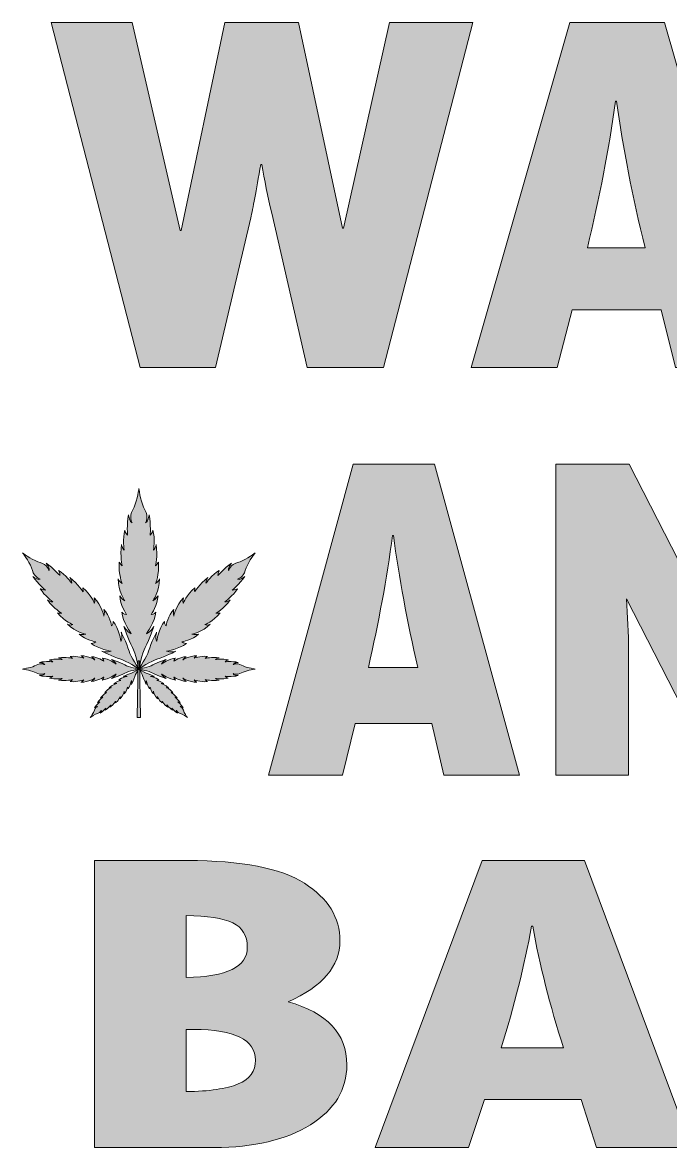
# Model space of a CAD drawing. Extents: x 563 to 1457, y -1293 to -516.
# Drawn here: x 563 to 1010, y -1293 to -516 of the extents above; entities that cross this region are included whole.
import ezdxf

# ---------------------------------------------------------------- set-up
doc = ezdxf.new("R2010")
doc.units = 0
doc.header["$MEASUREMENT"] = 0
doc.layers.add('katman 1', color=7, linetype='Continuous')

# ---------------------------------------------------------------- blocks, each defined once
blk = doc.blocks.new('block 2')
at = {"layer": 'katman 1', "true_color": 0xc4a985}
h = blk.add_hatch(color=43, dxfattribs=at)
h.dxf.hatch_style = 2
edge = h.paths.add_edge_path()
edge.add_spline(control_points=[(582.29, -516.48), (582.29, -516.48), (638.31, -516.48), (638.31, -516.48), (638.31, -516.48), (671.41, -660.16), (671.41, -660.16), (671.41, -660.16), (672.18, -660.16), (672.18, -660.16), (672.18, -660.16), (702.21, -516.48), (702.21, -516.48), (702.21, -516.48), (753.03, -516.48), (753.03, -516.48), (753.03, -516.48), (783.44, -658.56), (783.44, -658.56), (783.44, -658.56), (784.21, -658.56), (784.21, -658.56), (784.21, -658.56), (815.78, -516.48), (815.78, -516.48), (815.78, -516.48), (873.33, -516.48), (873.33, -516.48), (873.33, -516.48), (811.73, -754.77), (811.73, -754.77), (811.73, -754.77), (758.99, -754.77), (758.99, -754.77), (758.99, -754.77), (734.55, -648.21), (734.55, -648.21), (731.85, -636.55), (729.61, -625.3), (727.81, -614.47), (727.81, -614.47), (727.04, -614.47), (727.04, -614.47), (723.83, -632.92), (721.52, -645.23), (720.11, -651.42), (720.11, -651.42), (695.86, -754.77), (695.86, -754.77), (695.86, -754.77), (643.89, -754.77), (643.89, -754.77), (643.89, -754.77), (582.29, -516.48), (582.29, -516.48)], knot_values=[0, 0, 0, 0, 1, 1, 1, 2, 2, 2, 3, 3, 3, 4, 4, 4, 5, 5, 5, 6, 6, 6, 7, 7, 7, 8, 8, 8, 9, 9, 9, 10, 10, 10, 11, 11, 11, 12, 12, 12, 13, 13, 13, 14, 14, 14, 15, 15, 15, 16, 16, 16, 17, 17, 17, 18, 18, 18, 18], degree=3, periodic=1)
h = blk.add_hatch(color=43, dxfattribs=at)
h.dxf.hatch_style = 2
h.paths.add_polyline_path([(1073.9, -754.77), (1013.27, -754.77), (1003.45, -714.96), (941.85, -714.96), (931.65, -754.77), (872.18, -754.77), (940.31, -516.48), (1005.76, -516.48)])
edge = h.paths.add_edge_path()
edge.add_spline(control_points=[(992.28, -672.12), (983.56, -636.67), (977.01, -602.93), (972.65, -570.92), (972.65, -570.92), (971.88, -570.92), (971.88, -570.92), (967.26, -603.88), (960.78, -637.62), (952.44, -672.12), (952.44, -672.12), (992.28, -672.12), (992.28, -672.12)], knot_values=[0, 0, 0, 0, 1, 1, 1, 2, 2, 2, 3, 3, 3, 4, 4, 4, 4], degree=3, periodic=1)
h = blk.add_hatch(color=43, dxfattribs=at)
h.dxf.hatch_style = 2
h.paths.add_polyline_path([(1103.35, -516.48), (1161.67, -516.48), (1161.67, -628.57), (1162.63, -628.57), (1217.68, -516.48), (1278.89, -516.48), (1219.22, -638.21), (1276.39, -754.77), (1212.29, -754.77), (1162.63, -655.7), (1161.67, -655.7), (1161.67, -754.77), (1103.35, -754.77)])
h = blk.add_hatch(color=43, dxfattribs=at)
h.dxf.hatch_style = 2
h.paths.add_polyline_path([(1307.96, -516.48), (1425.95, -516.48), (1425.95, -567.17), (1366.28, -567.17), (1366.28, -611.08), (1418.06, -611.08), (1418.06, -660.52), (1366.28, -660.52), (1366.28, -703.9), (1426.33, -703.9), (1426.33, -754.77), (1307.96, -754.77)])
at = {"layer": 'katman 1', "lineweight": 0}
for points in [[(1073.9, -754.77), (1013.27, -754.77), (1003.45, -714.96), (941.85, -714.96), (931.65, -754.77), (872.18, -754.77), (940.31, -516.48), (1005.76, -516.48), (1073.9, -754.77)], [(1103.35, -516.48), (1161.67, -516.48), (1161.67, -628.57), (1162.63, -628.57), (1217.68, -516.48), (1278.89, -516.48), (1219.22, -638.21), (1276.39, -754.77), (1212.29, -754.77), (1162.63, -655.7), (1161.67, -655.7), (1161.67, -754.77), (1103.35, -754.77), (1103.35, -516.48)], [(1307.96, -516.48), (1425.95, -516.48), (1425.95, -567.17), (1366.28, -567.17), (1366.28, -611.08), (1418.06, -611.08), (1418.06, -660.52), (1366.28, -660.52), (1366.28, -703.9), (1426.33, -703.9), (1426.33, -754.77), (1307.96, -754.77), (1307.96, -516.48)]]:
    blk.add_lwpolyline(points, dxfattribs=at)
for points, knots in [([(582.29, -516.48), (582.29, -516.48), (638.31, -516.48), (638.31, -516.48), (638.31, -516.48), (671.41, -660.16), (671.41, -660.16), (671.41, -660.16), (672.18, -660.16), (672.18, -660.16), (672.18, -660.16), (702.21, -516.48), (702.21, -516.48), (702.21, -516.48), (753.03, -516.48), (753.03, -516.48), (753.03, -516.48), (783.44, -658.56), (783.44, -658.56), (783.44, -658.56), (784.21, -658.56), (784.21, -658.56), (784.21, -658.56), (815.78, -516.48), (815.78, -516.48), (815.78, -516.48), (873.33, -516.48), (873.33, -516.48), (873.33, -516.48), (811.73, -754.77), (811.73, -754.77), (811.73, -754.77), (758.99, -754.77), (758.99, -754.77), (758.99, -754.77), (734.55, -648.21), (734.55, -648.21), (731.85, -636.55), (729.61, -625.3), (727.81, -614.47), (727.81, -614.47), (727.04, -614.47), (727.04, -614.47), (723.83, -632.92), (721.52, -645.23), (720.11, -651.42), (720.11, -651.42), (695.86, -754.77), (695.86, -754.77), (695.86, -754.77), (643.89, -754.77), (643.89, -754.77), (643.89, -754.77), (582.29, -516.48), (582.29, -516.48)], [0, 0, 0, 0, 1, 1, 1, 2, 2, 2, 3, 3, 3, 4, 4, 4, 5, 5, 5, 6, 6, 6, 7, 7, 7, 8, 8, 8, 9, 9, 9, 10, 10, 10, 11, 11, 11, 12, 12, 12, 13, 13, 13, 14, 14, 14, 15, 15, 15, 16, 16, 16, 17, 17, 17, 18, 18, 18, 18]), ([(992.28, -672.12), (983.56, -636.67), (977.01, -602.93), (972.65, -570.92), (972.65, -570.92), (971.88, -570.92), (971.88, -570.92), (967.26, -603.88), (960.78, -637.62), (952.44, -672.12), (952.44, -672.12), (992.28, -672.12), (992.28, -672.12)], [0, 0, 0, 0, 1, 1, 1, 2, 2, 2, 3, 3, 3, 4, 4, 4, 4])]:
    blk.add_open_spline(points, degree=3, knots=knots, dxfattribs=at)
blk = doc.blocks.new('block 3')
at = {"layer": 'katman 1', "true_color": 0xc4a985}
h = blk.add_hatch(color=43, dxfattribs=at)
h.dxf.hatch_style = 2
h.paths.add_polyline_path([(905.48, -1036.42), (853.47, -1036.42), (845.05, -1000.54), (792.22, -1000.54), (783.47, -1036.42), (732.45, -1036.42), (790.9, -821.63), (847.03, -821.63)])
edge = h.paths.add_edge_path()
edge.add_spline(control_points=[(835.47, -961.93), (827.99, -929.97), (822.37, -899.56), (818.63, -870.71), (818.63, -870.71), (817.97, -870.71), (817.97, -870.71), (814.01, -900.42), (808.45, -930.83), (801.3, -961.93), (801.3, -961.93), (835.47, -961.93), (835.47, -961.93)], knot_values=[0, 0, 0, 0, 1, 1, 1, 2, 2, 2, 3, 3, 3, 4, 4, 4, 4], degree=3, periodic=1)
h = blk.add_hatch(color=43, dxfattribs=at)
h.dxf.hatch_style = 2
h.paths.add_polyline_path([(930.74, -821.63), (981.26, -821.63), (1044.82, -945.52), (1043, -922.35), (1043, -821.63), (1093.03, -821.63), (1093.03, -1036.42), (1041.68, -1036.42), (979.44, -914.47), (980.76, -941.18), (980.76, -1036.42), (930.74, -1036.42)])
h = blk.add_hatch(color=43, dxfattribs=at)
h.dxf.hatch_style = 2
edge = h.paths.add_edge_path()
edge.add_spline(control_points=[(1140.42, -821.63), (1140.42, -821.63), (1187.14, -821.63), (1187.14, -821.63), (1219.5, -821.63), (1244.1, -830.62), (1260.94, -848.58), (1277.78, -866.55), (1286.2, -892.8), (1286.2, -927.34), (1286.2, -953.51), (1282.04, -974.64), (1273.73, -990.73), (1265.42, -1006.82), (1253.81, -1018.46), (1238.9, -1025.64), (1223.98, -1032.83), (1207.5, -1036.42), (1189.45, -1036.42), (1189.45, -1036.42), (1140.42, -1036.42), (1140.42, -1036.42), (1140.42, -1036.42), (1140.42, -821.63), (1140.42, -821.63)], knot_values=[0, 0, 0, 0, 1, 1, 1, 2, 2, 2, 3, 3, 3, 4, 4, 4, 5, 5, 5, 6, 6, 6, 7, 7, 7, 8, 8, 8, 8], degree=3, periodic=1)
edge = h.paths.add_edge_path()
edge.add_spline(control_points=[(1190.44, -867.33), (1190.44, -867.33), (1190.44, -990.57), (1190.44, -990.57), (1205.63, -989.28), (1216.36, -984.05), (1222.64, -974.88), (1228.91, -965.71), (1232.05, -950.62), (1232.05, -929.59), (1232.05, -917.15), (1230.94, -906.61), (1228.74, -897.98), (1226.54, -889.34), (1223.27, -882.69), (1218.92, -878.03), (1214.57, -873.36), (1210.34, -870.49), (1206.21, -869.42), (1202.08, -868.35), (1196.82, -867.65), (1190.44, -867.33)], knot_values=[0, 0, 0, 0, 1, 1, 1, 2, 2, 2, 3, 3, 3, 4, 4, 4, 5, 5, 5, 6, 6, 6, 7, 7, 7, 7], degree=3, periodic=1)
at = {"layer": 'katman 1', "lineweight": 0}
for points in [[(905.48, -1036.42), (853.47, -1036.42), (845.05, -1000.54), (792.22, -1000.54), (783.47, -1036.42), (732.45, -1036.42), (790.9, -821.63), (847.03, -821.63), (905.48, -1036.42)], [(930.74, -821.63), (981.26, -821.63), (1044.82, -945.52), (1043, -922.35), (1043, -821.63), (1093.03, -821.63), (1093.03, -1036.42), (1041.68, -1036.42), (979.44, -914.47), (980.76, -941.18), (980.76, -1036.42), (930.74, -1036.42), (930.74, -821.63)]]:
    blk.add_lwpolyline(points, dxfattribs=at)
for points, knots in [([(1140.42, -821.63), (1140.42, -821.63), (1187.14, -821.63), (1187.14, -821.63), (1219.5, -821.63), (1244.1, -830.62), (1260.94, -848.58), (1277.78, -866.55), (1286.2, -892.8), (1286.2, -927.34), (1286.2, -953.51), (1282.04, -974.64), (1273.73, -990.73), (1265.42, -1006.82), (1253.81, -1018.46), (1238.9, -1025.64), (1223.98, -1032.83), (1207.5, -1036.42), (1189.45, -1036.42), (1189.45, -1036.42), (1140.42, -1036.42), (1140.42, -1036.42), (1140.42, -1036.42), (1140.42, -821.63), (1140.42, -821.63)], [0, 0, 0, 0, 1, 1, 1, 2, 2, 2, 3, 3, 3, 4, 4, 4, 5, 5, 5, 6, 6, 6, 7, 7, 7, 8, 8, 8, 8]), ([(1190.44, -867.33), (1190.44, -867.33), (1190.44, -990.57), (1190.44, -990.57), (1205.63, -989.28), (1216.36, -984.05), (1222.64, -974.88), (1228.91, -965.71), (1232.05, -950.62), (1232.05, -929.59), (1232.05, -917.15), (1230.94, -906.61), (1228.74, -897.98), (1226.54, -889.34), (1223.27, -882.69), (1218.92, -878.03), (1214.57, -873.36), (1210.34, -870.49), (1206.21, -869.42), (1202.08, -868.35), (1196.82, -867.65), (1190.44, -867.33)], [0, 0, 0, 0, 1, 1, 1, 2, 2, 2, 3, 3, 3, 4, 4, 4, 5, 5, 5, 6, 6, 6, 7, 7, 7, 7]), ([(835.47, -961.93), (827.99, -929.97), (822.37, -899.56), (818.63, -870.71), (818.63, -870.71), (817.97, -870.71), (817.97, -870.71), (814.01, -900.42), (808.45, -930.83), (801.3, -961.93), (801.3, -961.93), (835.47, -961.93), (835.47, -961.93)], [0, 0, 0, 0, 1, 1, 1, 2, 2, 2, 3, 3, 3, 4, 4, 4, 4])]:
    blk.add_open_spline(points, degree=3, knots=knots, dxfattribs=at)
blk = doc.blocks.new('block 4')
at = {"layer": 'katman 1', "true_color": 0xc4a985}
h = blk.add_hatch(color=43, dxfattribs=at)
h.dxf.hatch_style = 2
edge = h.paths.add_edge_path()
edge.add_spline(control_points=[(612.37, -1095.29), (612.37, -1095.29), (676.51, -1095.29), (676.51, -1095.29), (713.85, -1095.29), (740.72, -1100.51), (757.1, -1110.95), (773.48, -1121.39), (781.67, -1134.68), (781.67, -1150.81), (781.67, -1168.23), (769.73, -1182.23), (745.86, -1192.82), (772.93, -1200.44), (786.46, -1214.94), (786.46, -1236.32), (786.46, -1253.44), (778.06, -1267.25), (761.27, -1277.73), (744.47, -1288.23), (722.32, -1293.47), (694.83, -1293.47), (694.83, -1293.47), (612.37, -1293.47), (612.37, -1293.47), (612.37, -1293.47), (612.37, -1095.29), (612.37, -1095.29)], knot_values=[0, 0, 0, 0, 1, 1, 1, 2, 2, 2, 3, 3, 3, 4, 4, 4, 5, 5, 5, 6, 6, 6, 7, 7, 7, 8, 8, 8, 9, 9, 9, 9], degree=3, periodic=1)
edge = h.paths.add_edge_path()
edge.add_spline(control_points=[(675.47, -1133.29), (675.47, -1133.29), (675.47, -1176.05), (675.47, -1176.05), (703.65, -1175.55), (717.74, -1168.58), (717.74, -1155.11), (717.74, -1147.1), (714.37, -1141.51), (707.64, -1138.34), (700.91, -1135.17), (690.18, -1133.49), (675.47, -1133.29)], knot_values=[0, 0, 0, 0, 1, 1, 1, 2, 2, 2, 3, 3, 3, 4, 4, 4, 4], degree=3, periodic=1)
edge = h.paths.add_edge_path()
edge.add_spline(control_points=[(675.47, -1211.97), (675.47, -1211.97), (675.47, -1254.87), (675.47, -1254.87), (691.43, -1254.68), (703.41, -1252.92), (711.39, -1249.6), (719.37, -1246.29), (723.36, -1240.82), (723.36, -1233.2), (723.36, -1219.05), (709.13, -1211.97), (680.67, -1211.97), (680.67, -1211.97), (675.47, -1211.97), (675.47, -1211.97)], knot_values=[0, 0, 0, 0, 1, 1, 1, 2, 2, 2, 3, 3, 3, 4, 4, 4, 5, 5, 5, 5], degree=3, periodic=1)
h = blk.add_hatch(color=43, dxfattribs=at)
h.dxf.hatch_style = 2
h.paths.add_polyline_path([(1024.28, -1293.47), (958.68, -1293.47), (948.06, -1260.37), (881.42, -1260.37), (870.39, -1293.47), (806.04, -1293.47), (879.76, -1095.29), (950.56, -1095.29)])
edge = h.paths.add_edge_path()
edge.add_spline(control_points=[(935.98, -1224.74), (926.54, -1195.25), (919.46, -1167.19), (914.74, -1140.57), (914.74, -1140.57), (913.91, -1140.57), (913.91, -1140.57), (908.91, -1167.98), (901.9, -1196.04), (892.88, -1224.74), (892.88, -1224.74), (935.98, -1224.74), (935.98, -1224.74)], knot_values=[0, 0, 0, 0, 1, 1, 1, 2, 2, 2, 3, 3, 3, 4, 4, 4, 4], degree=3, periodic=1)
h = blk.add_hatch(color=43, dxfattribs=at)
h.dxf.hatch_style = 2
h.paths.add_polyline_path([(1056.14, -1095.29), (1119.24, -1095.29), (1119.24, -1188.52), (1120.28, -1188.52), (1179.84, -1095.29), (1246.06, -1095.29), (1181.51, -1196.53), (1243.36, -1293.47), (1174.01, -1293.47), (1120.28, -1211.08), (1119.24, -1211.08), (1119.24, -1293.47), (1056.14, -1293.47)])
h = blk.add_hatch(color=43, dxfattribs=at)
h.dxf.hatch_style = 2
h.paths.add_polyline_path([(1277.51, -1095.29), (1405.16, -1095.29), (1405.16, -1137.45), (1340.61, -1137.45), (1340.61, -1173.97), (1396.63, -1173.97), (1396.63, -1215.09), (1340.61, -1215.09), (1340.61, -1251.16), (1405.58, -1251.16), (1405.58, -1293.47), (1277.51, -1293.47)])
at = {"layer": 'katman 1', "lineweight": 0}
for points in [[(1024.28, -1293.47), (958.68, -1293.47), (948.06, -1260.37), (881.42, -1260.37), (870.39, -1293.47), (806.04, -1293.47), (879.76, -1095.29), (950.56, -1095.29), (1024.28, -1293.47)], [(1056.14, -1095.29), (1119.24, -1095.29), (1119.24, -1188.52), (1120.28, -1188.52), (1179.84, -1095.29), (1246.06, -1095.29), (1181.51, -1196.53), (1243.36, -1293.47), (1174.01, -1293.47), (1120.28, -1211.08), (1119.24, -1211.08), (1119.24, -1293.47), (1056.14, -1293.47), (1056.14, -1095.29)], [(1277.51, -1095.29), (1405.16, -1095.29), (1405.16, -1137.45), (1340.61, -1137.45), (1340.61, -1173.97), (1396.63, -1173.97), (1396.63, -1215.09), (1340.61, -1215.09), (1340.61, -1251.16), (1405.58, -1251.16), (1405.58, -1293.47), (1277.51, -1293.47), (1277.51, -1095.29)]]:
    blk.add_lwpolyline(points, dxfattribs=at)
for points, knots in [([(612.37, -1095.29), (612.37, -1095.29), (676.51, -1095.29), (676.51, -1095.29), (713.85, -1095.29), (740.72, -1100.51), (757.1, -1110.95), (773.48, -1121.39), (781.67, -1134.68), (781.67, -1150.81), (781.67, -1168.23), (769.73, -1182.23), (745.86, -1192.82), (772.93, -1200.44), (786.46, -1214.94), (786.46, -1236.32), (786.46, -1253.44), (778.06, -1267.25), (761.27, -1277.73), (744.47, -1288.23), (722.32, -1293.47), (694.83, -1293.47), (694.83, -1293.47), (612.37, -1293.47), (612.37, -1293.47), (612.37, -1293.47), (612.37, -1095.29), (612.37, -1095.29)], [0, 0, 0, 0, 1, 1, 1, 2, 2, 2, 3, 3, 3, 4, 4, 4, 5, 5, 5, 6, 6, 6, 7, 7, 7, 8, 8, 8, 9, 9, 9, 9]), ([(675.47, -1133.29), (675.47, -1133.29), (675.47, -1176.05), (675.47, -1176.05), (703.65, -1175.55), (717.74, -1168.58), (717.74, -1155.11), (717.74, -1147.1), (714.37, -1141.51), (707.64, -1138.34), (700.91, -1135.17), (690.18, -1133.49), (675.47, -1133.29)], [0, 0, 0, 0, 1, 1, 1, 2, 2, 2, 3, 3, 3, 4, 4, 4, 4]), ([(935.98, -1224.74), (926.54, -1195.25), (919.46, -1167.19), (914.74, -1140.57), (914.74, -1140.57), (913.91, -1140.57), (913.91, -1140.57), (908.91, -1167.98), (901.9, -1196.04), (892.88, -1224.74), (892.88, -1224.74), (935.98, -1224.74), (935.98, -1224.74)], [0, 0, 0, 0, 1, 1, 1, 2, 2, 2, 3, 3, 3, 4, 4, 4, 4]), ([(675.47, -1211.97), (675.47, -1211.97), (675.47, -1254.87), (675.47, -1254.87), (691.43, -1254.68), (703.41, -1252.92), (711.39, -1249.6), (719.37, -1246.29), (723.36, -1240.82), (723.36, -1233.2), (723.36, -1219.05), (709.13, -1211.97), (680.67, -1211.97), (680.67, -1211.97), (675.47, -1211.97), (675.47, -1211.97)], [0, 0, 0, 0, 1, 1, 1, 2, 2, 2, 3, 3, 3, 4, 4, 4, 5, 5, 5, 5])]:
    blk.add_open_spline(points, degree=3, knots=knots, dxfattribs=at)
blk = doc.blocks.new('block 9')
at = {"layer": 'katman 1', "true_color": 0x008b00}
h = blk.add_hatch(color=96, dxfattribs=at)
h.dxf.hatch_style = 2
edge = h.paths.add_edge_path()
edge.add_spline(control_points=[(642.88, -963), (642.88, -963), (650.18, -964.53), (652.44, -965.79), (656.32, -967.95), (661.73, -969.6), (661.73, -969.6), (661.73, -969.6), (659.2, -968.25), (658.6, -966.45), (658.6, -966.45), (663.89, -970.12), (668.11, -970.61), (668.11, -970.61), (667.16, -969.63), (667.13, -968.53), (667.13, -968.53), (671.5, -971.39), (675.49, -971.52), (674.38, -970.62), (674.18, -970.72), (673.21, -969.27), (673.21, -969.27), (677.55, -972.17), (682.91, -972.16), (682.91, -972.16), (681.42, -971.6), (680.95, -970.41), (680.95, -970.41), (684.74, -972.16), (690.33, -971.71), (690.33, -971.71), (689.33, -971.16), (688.76, -970.35), (688.76, -970.35), (692.98, -971.47), (698.31, -970.7), (698.31, -970.7), (696.45, -970.37), (695.71, -969.5), (695.71, -969.5), (700.78, -970.31), (704.63, -969.27), (704.63, -969.27), (703.39, -969.02), (702.35, -968.01), (702.35, -968.01), (706.95, -968.45), (711.45, -967.58), (711.45, -967.58), (707.88, -967.03), (707.88, -966.02), (707.88, -966.02), (710.63, -967.48), (713.67, -965.71), (716.46, -964.08), (721.9, -963.11), (723.17, -963), (721.9, -962.9), (716.46, -961.92), (713.67, -960.3), (710.63, -958.52), (707.88, -959.98), (707.88, -959.98), (707.88, -958.97), (711.45, -958.42), (711.45, -958.42), (706.95, -957.56), (702.35, -957.99), (702.35, -957.99), (703.39, -956.98), (704.63, -956.73), (704.63, -956.73), (700.78, -955.7), (695.71, -956.51), (695.71, -956.51), (696.45, -955.63), (698.31, -955.3), (698.31, -955.3), (692.98, -954.53), (688.76, -955.65), (688.76, -955.65), (689.33, -954.84), (690.33, -954.3), (690.33, -954.3), (684.74, -953.84), (680.95, -955.6), (680.95, -955.6), (681.42, -954.4), (682.91, -953.84), (682.91, -953.84), (677.55, -953.84), (673.21, -956.73), (673.21, -956.73), (674.18, -955.28), (674.38, -955.38), (675.49, -954.48), (671.5, -954.62), (667.13, -957.47), (667.13, -957.47), (667.16, -956.38), (668.11, -955.4), (668.11, -955.4), (663.89, -955.88), (658.6, -959.55), (658.6, -959.55), (659.2, -957.75), (661.73, -956.4), (661.73, -956.4), (661.73, -956.4), (656.32, -958.06), (652.44, -960.22), (650.18, -961.47), (642.88, -963), (642.88, -963)], knot_values=[0, 0, 0, 0, 1, 1, 1, 2, 2, 2, 3, 3, 3, 4, 4, 4, 5, 5, 5, 6, 6, 6, 7, 7, 7, 8, 8, 8, 9, 9, 9, 10, 10, 10, 11, 11, 11, 12, 12, 12, 13, 13, 13, 14, 14, 14, 15, 15, 15, 16, 16, 16, 17, 17, 17, 18, 18, 18, 19, 19, 19, 20, 20, 20, 21, 21, 21, 22, 22, 22, 23, 23, 23, 24, 24, 24, 25, 25, 25, 26, 26, 26, 27, 27, 27, 28, 28, 28, 29, 29, 29, 30, 30, 30, 31, 31, 31, 32, 32, 32, 33, 33, 33, 34, 34, 34, 35, 35, 35, 36, 36, 36, 37, 37, 37, 38, 38, 38, 38], degree=3, periodic=1)
h = blk.add_hatch(color=96, dxfattribs=at)
h.dxf.hatch_style = 2
edge = h.paths.add_edge_path()
edge.add_spline(control_points=[(642.88, -963), (642.88, -963), (645.29, -966.69), (645.71, -968.16), (646.43, -970.68), (648, -973.64), (648, -973.64), (648, -973.64), (647.5, -972.02), (648.01, -971.01), (648.01, -971.01), (648.68, -974.76), (650.25, -976.73), (650.25, -976.73), (650.26, -975.92), (650.7, -975.44), (650.7, -975.44), (651.33, -978.47), (652.95, -980.19), (652.86, -979.35), (652.74, -979.31), (652.93, -978.3), (652.93, -978.3), (653.54, -981.32), (655.78, -983.56), (655.78, -983.56), (655.39, -982.7), (655.69, -982.01), (655.69, -982.01), (656.54, -984.32), (659.07, -986.47), (659.07, -986.47), (658.88, -985.83), (658.98, -985.25), (658.98, -985.25), (660.28, -987.48), (662.83, -989.39), (662.83, -989.39), (662.19, -988.47), (662.25, -987.8), (662.25, -987.8), (664.03, -990.25), (666.06, -991.43), (666.06, -991.43), (665.65, -990.81), (665.64, -989.95), (665.64, -989.95), (667.38, -992.05), (669.62, -993.57), (669.62, -993.57), (668.36, -991.85), (668.78, -991.43), (668.78, -991.43), (669.32, -993.19), (671.33, -993.72), (673.18, -994.2), (675.86, -996.07), (676.43, -996.56), (675.95, -995.98), (674.08, -993.3), (673.59, -991.45), (673.06, -989.44), (671.31, -988.9), (671.31, -988.9), (671.73, -988.48), (673.45, -989.75), (673.45, -989.75), (671.93, -987.5), (669.83, -985.76), (669.83, -985.76), (670.68, -985.78), (671.31, -986.19), (671.31, -986.19), (670.13, -984.15), (667.67, -982.37), (667.67, -982.37), (668.35, -982.31), (669.26, -982.95), (669.26, -982.95), (667.36, -980.4), (665.13, -979.11), (665.13, -979.11), (665.7, -979.01), (666.35, -979.2), (666.35, -979.2), (664.2, -976.67), (661.88, -975.82), (661.88, -975.82), (662.58, -975.51), (663.44, -975.9), (663.44, -975.9), (661.2, -973.66), (658.17, -973.06), (658.17, -973.06), (659.19, -972.86), (659.23, -972.98), (660.07, -973.07), (658.34, -971.46), (655.32, -970.83), (655.32, -970.83), (655.79, -970.38), (656.6, -970.37), (656.6, -970.37), (654.64, -968.81), (650.89, -968.13), (650.89, -968.13), (651.9, -967.63), (653.51, -968.12), (653.51, -968.12), (653.51, -968.12), (650.56, -966.55), (648.04, -965.83), (646.57, -965.41), (642.88, -963), (642.88, -963)], knot_values=[0, 0, 0, 0, 1, 1, 1, 2, 2, 2, 3, 3, 3, 4, 4, 4, 5, 5, 5, 6, 6, 6, 7, 7, 7, 8, 8, 8, 9, 9, 9, 10, 10, 10, 11, 11, 11, 12, 12, 12, 13, 13, 13, 14, 14, 14, 15, 15, 15, 16, 16, 16, 17, 17, 17, 18, 18, 18, 19, 19, 19, 20, 20, 20, 21, 21, 21, 22, 22, 22, 23, 23, 23, 24, 24, 24, 25, 25, 25, 26, 26, 26, 27, 27, 27, 28, 28, 28, 29, 29, 29, 30, 30, 30, 31, 31, 31, 32, 32, 32, 33, 33, 33, 34, 34, 34, 35, 35, 35, 36, 36, 36, 37, 37, 37, 38, 38, 38, 38], degree=3, periodic=1)
at = {"layer": 'katman 1', "lineweight": 0}
for points in [[(642.88, -963), (642.88, -963), (650.18, -964.53), (652.44, -965.79), (656.32, -967.95), (661.73, -969.6), (661.73, -969.6), (661.73, -969.6), (659.2, -968.25), (658.6, -966.45), (658.6, -966.45), (663.89, -970.12), (668.11, -970.61), (668.11, -970.61), (667.16, -969.63), (667.13, -968.53), (667.13, -968.53), (671.5, -971.39), (675.49, -971.52), (674.38, -970.62), (674.18, -970.72), (673.21, -969.27), (673.21, -969.27), (677.55, -972.17), (682.91, -972.16), (682.91, -972.16), (681.42, -971.6), (680.95, -970.41), (680.95, -970.41), (684.74, -972.16), (690.33, -971.71), (690.33, -971.71), (689.33, -971.16), (688.76, -970.35), (688.76, -970.35), (692.98, -971.47), (698.31, -970.7), (698.31, -970.7), (696.45, -970.37), (695.71, -969.5), (695.71, -969.5), (700.78, -970.31), (704.63, -969.27), (704.63, -969.27), (703.39, -969.02), (702.35, -968.01), (702.35, -968.01), (706.95, -968.45), (711.45, -967.58), (711.45, -967.58), (707.88, -967.03), (707.88, -966.02), (707.88, -966.02), (710.63, -967.48), (713.67, -965.71), (716.46, -964.08), (721.9, -963.11), (723.17, -963), (721.9, -962.9), (716.46, -961.92), (713.67, -960.3), (710.63, -958.52), (707.88, -959.98), (707.88, -959.98), (707.88, -958.97), (711.45, -958.42), (711.45, -958.42), (706.95, -957.56), (702.35, -957.99), (702.35, -957.99), (703.39, -956.98), (704.63, -956.73), (704.63, -956.73), (700.78, -955.7), (695.71, -956.51), (695.71, -956.51), (696.45, -955.63), (698.31, -955.3), (698.31, -955.3), (692.98, -954.53), (688.76, -955.65), (688.76, -955.65), (689.33, -954.84), (690.33, -954.3), (690.33, -954.3), (684.74, -953.84), (680.95, -955.6), (680.95, -955.6), (681.42, -954.4), (682.91, -953.84), (682.91, -953.84), (677.55, -953.84), (673.21, -956.73), (673.21, -956.73), (674.18, -955.28), (674.38, -955.38), (675.49, -954.48), (671.5, -954.62), (667.13, -957.47), (667.13, -957.47), (667.16, -956.38), (668.11, -955.4), (668.11, -955.4), (663.89, -955.88), (658.6, -959.55), (658.6, -959.55), (659.2, -957.75), (661.73, -956.4), (661.73, -956.4), (661.73, -956.4), (656.32, -958.06), (652.44, -960.22), (650.18, -961.47), (642.88, -963), (642.88, -963)], [(642.88, -963), (642.88, -963), (645.29, -966.69), (645.71, -968.16), (646.43, -970.68), (648, -973.64), (648, -973.64), (648, -973.64), (647.5, -972.02), (648.01, -971.01), (648.01, -971.01), (648.68, -974.76), (650.25, -976.73), (650.25, -976.73), (650.26, -975.92), (650.7, -975.44), (650.7, -975.44), (651.33, -978.47), (652.95, -980.19), (652.86, -979.35), (652.74, -979.31), (652.93, -978.3), (652.93, -978.3), (653.54, -981.32), (655.78, -983.56), (655.78, -983.56), (655.39, -982.7), (655.69, -982.01), (655.69, -982.01), (656.54, -984.32), (659.07, -986.47), (659.07, -986.47), (658.88, -985.83), (658.98, -985.25), (658.98, -985.25), (660.28, -987.48), (662.83, -989.39), (662.83, -989.39), (662.19, -988.47), (662.25, -987.8), (662.25, -987.8), (664.03, -990.25), (666.06, -991.43), (666.06, -991.43), (665.65, -990.81), (665.64, -989.95), (665.64, -989.95), (667.38, -992.05), (669.62, -993.57), (669.62, -993.57), (668.36, -991.85), (668.78, -991.43), (668.78, -991.43), (669.32, -993.19), (671.33, -993.72), (673.18, -994.2), (675.86, -996.07), (676.43, -996.56), (675.95, -995.98), (674.08, -993.3), (673.59, -991.45), (673.06, -989.44), (671.31, -988.9), (671.31, -988.9), (671.73, -988.48), (673.45, -989.75), (673.45, -989.75), (671.93, -987.5), (669.83, -985.76), (669.83, -985.76), (670.68, -985.78), (671.31, -986.19), (671.31, -986.19), (670.13, -984.15), (667.67, -982.37), (667.67, -982.37), (668.35, -982.31), (669.26, -982.95), (669.26, -982.95), (667.36, -980.4), (665.13, -979.11), (665.13, -979.11), (665.7, -979.01), (666.35, -979.2), (666.35, -979.2), (664.2, -976.67), (661.88, -975.82), (661.88, -975.82), (662.58, -975.51), (663.44, -975.9), (663.44, -975.9), (661.2, -973.66), (658.17, -973.06), (658.17, -973.06), (659.19, -972.86), (659.23, -972.98), (660.07, -973.07), (658.34, -971.46), (655.32, -970.83), (655.32, -970.83), (655.79, -970.38), (656.6, -970.37), (656.6, -970.37), (654.64, -968.81), (650.89, -968.13), (650.89, -968.13), (651.9, -967.63), (653.51, -968.12), (653.51, -968.12), (653.51, -968.12), (650.56, -966.55), (648.04, -965.83), (646.57, -965.41), (642.88, -963), (642.88, -963)]]:
    blk.add_open_spline(points, degree=3, knots=[0, 0, 0, 0, 1, 1, 1, 2, 2, 2, 3, 3, 3, 4, 4, 4, 5, 5, 5, 6, 6, 6, 7, 7, 7, 8, 8, 8, 9, 9, 9, 10, 10, 10, 11, 11, 11, 12, 12, 12, 13, 13, 13, 14, 14, 14, 15, 15, 15, 16, 16, 16, 17, 17, 17, 18, 18, 18, 19, 19, 19, 20, 20, 20, 21, 21, 21, 22, 22, 22, 23, 23, 23, 24, 24, 24, 25, 25, 25, 26, 26, 26, 27, 27, 27, 28, 28, 28, 29, 29, 29, 30, 30, 30, 31, 31, 31, 32, 32, 32, 33, 33, 33, 34, 34, 34, 35, 35, 35, 36, 36, 36, 37, 37, 37, 38, 38, 38, 38], dxfattribs=at)
blk = doc.blocks.new('block 10')
at = {"layer": 'katman 1', "true_color": 0x008b00}
h = blk.add_hatch(color=96, dxfattribs=at)
h.dxf.hatch_style = 2
edge = h.paths.add_edge_path()
edge.add_spline(control_points=[(642.88, -963), (642.88, -963), (635.58, -964.53), (633.32, -965.79), (629.44, -967.95), (624.03, -969.6), (624.03, -969.6), (624.03, -969.6), (626.56, -968.25), (627.16, -966.45), (627.16, -966.45), (621.87, -970.12), (617.64, -970.61), (617.64, -970.61), (618.6, -969.63), (618.63, -968.53), (618.63, -968.53), (614.26, -971.39), (610.27, -971.52), (611.38, -970.62), (611.58, -970.72), (612.55, -969.27), (612.55, -969.27), (608.21, -972.17), (602.85, -972.16), (602.85, -972.16), (604.34, -971.6), (604.81, -970.41), (604.81, -970.41), (601.02, -972.16), (595.43, -971.71), (595.43, -971.71), (596.42, -971.16), (596.99, -970.35), (596.99, -970.35), (592.78, -971.47), (587.45, -970.7), (587.45, -970.7), (589.31, -970.37), (590.04, -969.5), (590.04, -969.5), (584.98, -970.31), (581.13, -969.27), (581.13, -969.27), (582.37, -969.02), (583.41, -968.01), (583.41, -968.01), (578.81, -968.45), (574.3, -967.58), (574.3, -967.58), (577.88, -967.03), (577.88, -966.02), (577.88, -966.02), (575.13, -967.48), (572.09, -965.71), (569.3, -964.08), (563.86, -963.11), (562.59, -963), (563.86, -962.9), (569.3, -961.92), (572.09, -960.3), (575.13, -958.52), (577.88, -959.98), (577.88, -959.98), (577.88, -958.97), (574.3, -958.42), (574.3, -958.42), (578.81, -957.56), (583.41, -957.99), (583.41, -957.99), (582.37, -956.98), (581.13, -956.73), (581.13, -956.73), (584.98, -955.7), (590.04, -956.51), (590.04, -956.51), (589.31, -955.63), (587.45, -955.3), (587.45, -955.3), (592.78, -954.53), (596.99, -955.65), (596.99, -955.65), (596.42, -954.84), (595.43, -954.3), (595.43, -954.3), (601.02, -953.84), (604.81, -955.6), (604.81, -955.6), (604.34, -954.4), (602.85, -953.84), (602.85, -953.84), (608.21, -953.84), (612.55, -956.73), (612.55, -956.73), (611.58, -955.28), (611.38, -955.38), (610.27, -954.48), (614.26, -954.62), (618.63, -957.47), (618.63, -957.47), (618.6, -956.38), (617.64, -955.4), (617.64, -955.4), (621.87, -955.88), (627.16, -959.55), (627.16, -959.55), (626.56, -957.75), (624.03, -956.4), (624.03, -956.4), (624.03, -956.4), (629.44, -958.06), (633.32, -960.22), (635.58, -961.47), (642.88, -963), (642.88, -963)], knot_values=[0, 0, 0, 0, 1, 1, 1, 2, 2, 2, 3, 3, 3, 4, 4, 4, 5, 5, 5, 6, 6, 6, 7, 7, 7, 8, 8, 8, 9, 9, 9, 10, 10, 10, 11, 11, 11, 12, 12, 12, 13, 13, 13, 14, 14, 14, 15, 15, 15, 16, 16, 16, 17, 17, 17, 18, 18, 18, 19, 19, 19, 20, 20, 20, 21, 21, 21, 22, 22, 22, 23, 23, 23, 24, 24, 24, 25, 25, 25, 26, 26, 26, 27, 27, 27, 28, 28, 28, 29, 29, 29, 30, 30, 30, 31, 31, 31, 32, 32, 32, 33, 33, 33, 34, 34, 34, 35, 35, 35, 36, 36, 36, 37, 37, 37, 38, 38, 38, 38], degree=3, periodic=1)
h = blk.add_hatch(color=96, dxfattribs=at)
h.dxf.hatch_style = 2
edge = h.paths.add_edge_path()
edge.add_spline(control_points=[(642.88, -963), (642.88, -963), (640.47, -966.69), (640.05, -968.16), (639.33, -970.68), (637.76, -973.64), (637.76, -973.64), (637.76, -973.64), (638.25, -972.02), (637.75, -971.01), (637.75, -971.01), (637.07, -974.76), (635.51, -976.73), (635.51, -976.73), (635.5, -975.92), (635.05, -975.44), (635.05, -975.44), (634.42, -978.47), (632.81, -980.19), (632.9, -979.35), (633.02, -979.31), (632.82, -978.3), (632.82, -978.3), (632.22, -981.32), (629.98, -983.56), (629.98, -983.56), (630.37, -982.7), (630.07, -982.01), (630.07, -982.01), (629.21, -984.32), (626.69, -986.47), (626.69, -986.47), (626.87, -985.83), (626.77, -985.25), (626.77, -985.25), (625.48, -987.48), (622.93, -989.39), (622.93, -989.39), (623.57, -988.47), (623.51, -987.8), (623.51, -987.8), (621.73, -990.25), (619.69, -991.43), (619.69, -991.43), (620.11, -990.81), (620.12, -989.95), (620.12, -989.95), (618.38, -992.05), (616.13, -993.57), (616.13, -993.57), (617.4, -991.85), (616.98, -991.43), (616.98, -991.43), (616.44, -993.19), (614.43, -993.72), (612.58, -994.2), (609.9, -996.07), (609.32, -996.56), (609.81, -995.98), (611.68, -993.3), (612.16, -991.45), (612.69, -989.44), (614.45, -988.9), (614.45, -988.9), (614.03, -988.48), (612.31, -989.75), (612.31, -989.75), (613.83, -987.5), (615.93, -985.76), (615.93, -985.76), (615.07, -985.78), (614.45, -986.19), (614.45, -986.19), (615.63, -984.15), (618.08, -982.37), (618.08, -982.37), (617.41, -982.31), (616.49, -982.95), (616.49, -982.95), (618.4, -980.4), (620.63, -979.11), (620.63, -979.11), (620.05, -979.01), (619.41, -979.2), (619.41, -979.2), (621.56, -976.67), (623.87, -975.82), (623.87, -975.82), (623.18, -975.51), (622.32, -975.9), (622.32, -975.9), (624.56, -973.66), (627.58, -973.06), (627.58, -973.06), (626.57, -972.86), (626.53, -972.98), (625.69, -973.07), (627.41, -971.46), (630.44, -970.83), (630.44, -970.83), (629.96, -970.38), (629.15, -970.37), (629.15, -970.37), (631.12, -968.81), (634.87, -968.13), (634.87, -968.13), (633.86, -967.63), (632.24, -968.12), (632.24, -968.12), (632.24, -968.12), (635.2, -966.55), (637.72, -965.83), (639.19, -965.41), (642.88, -963), (642.88, -963)], knot_values=[0, 0, 0, 0, 1, 1, 1, 2, 2, 2, 3, 3, 3, 4, 4, 4, 5, 5, 5, 6, 6, 6, 7, 7, 7, 8, 8, 8, 9, 9, 9, 10, 10, 10, 11, 11, 11, 12, 12, 12, 13, 13, 13, 14, 14, 14, 15, 15, 15, 16, 16, 16, 17, 17, 17, 18, 18, 18, 19, 19, 19, 20, 20, 20, 21, 21, 21, 22, 22, 22, 23, 23, 23, 24, 24, 24, 25, 25, 25, 26, 26, 26, 27, 27, 27, 28, 28, 28, 29, 29, 29, 30, 30, 30, 31, 31, 31, 32, 32, 32, 33, 33, 33, 34, 34, 34, 35, 35, 35, 36, 36, 36, 37, 37, 37, 38, 38, 38, 38], degree=3, periodic=1)
at = {"layer": 'katman 1', "lineweight": 0}
for points in [[(642.88, -963), (642.88, -963), (635.58, -964.53), (633.32, -965.79), (629.44, -967.95), (624.03, -969.6), (624.03, -969.6), (624.03, -969.6), (626.56, -968.25), (627.16, -966.45), (627.16, -966.45), (621.87, -970.12), (617.64, -970.61), (617.64, -970.61), (618.6, -969.63), (618.63, -968.53), (618.63, -968.53), (614.26, -971.39), (610.27, -971.52), (611.38, -970.62), (611.58, -970.72), (612.55, -969.27), (612.55, -969.27), (608.21, -972.17), (602.85, -972.16), (602.85, -972.16), (604.34, -971.6), (604.81, -970.41), (604.81, -970.41), (601.02, -972.16), (595.43, -971.71), (595.43, -971.71), (596.42, -971.16), (596.99, -970.35), (596.99, -970.35), (592.78, -971.47), (587.45, -970.7), (587.45, -970.7), (589.31, -970.37), (590.04, -969.5), (590.04, -969.5), (584.98, -970.31), (581.13, -969.27), (581.13, -969.27), (582.37, -969.02), (583.41, -968.01), (583.41, -968.01), (578.81, -968.45), (574.3, -967.58), (574.3, -967.58), (577.88, -967.03), (577.88, -966.02), (577.88, -966.02), (575.13, -967.48), (572.09, -965.71), (569.3, -964.08), (563.86, -963.11), (562.59, -963), (563.86, -962.9), (569.3, -961.92), (572.09, -960.3), (575.13, -958.52), (577.88, -959.98), (577.88, -959.98), (577.88, -958.97), (574.3, -958.42), (574.3, -958.42), (578.81, -957.56), (583.41, -957.99), (583.41, -957.99), (582.37, -956.98), (581.13, -956.73), (581.13, -956.73), (584.98, -955.7), (590.04, -956.51), (590.04, -956.51), (589.31, -955.63), (587.45, -955.3), (587.45, -955.3), (592.78, -954.53), (596.99, -955.65), (596.99, -955.65), (596.42, -954.84), (595.43, -954.3), (595.43, -954.3), (601.02, -953.84), (604.81, -955.6), (604.81, -955.6), (604.34, -954.4), (602.85, -953.84), (602.85, -953.84), (608.21, -953.84), (612.55, -956.73), (612.55, -956.73), (611.58, -955.28), (611.38, -955.38), (610.27, -954.48), (614.26, -954.62), (618.63, -957.47), (618.63, -957.47), (618.6, -956.38), (617.64, -955.4), (617.64, -955.4), (621.87, -955.88), (627.16, -959.55), (627.16, -959.55), (626.56, -957.75), (624.03, -956.4), (624.03, -956.4), (624.03, -956.4), (629.44, -958.06), (633.32, -960.22), (635.58, -961.47), (642.88, -963), (642.88, -963)], [(642.88, -963), (642.88, -963), (640.47, -966.69), (640.05, -968.16), (639.33, -970.68), (637.76, -973.64), (637.76, -973.64), (637.76, -973.64), (638.25, -972.02), (637.75, -971.01), (637.75, -971.01), (637.07, -974.76), (635.51, -976.73), (635.51, -976.73), (635.5, -975.92), (635.05, -975.44), (635.05, -975.44), (634.42, -978.47), (632.81, -980.19), (632.9, -979.35), (633.02, -979.31), (632.82, -978.3), (632.82, -978.3), (632.22, -981.32), (629.98, -983.56), (629.98, -983.56), (630.37, -982.7), (630.07, -982.01), (630.07, -982.01), (629.21, -984.32), (626.69, -986.47), (626.69, -986.47), (626.87, -985.83), (626.77, -985.25), (626.77, -985.25), (625.48, -987.48), (622.93, -989.39), (622.93, -989.39), (623.57, -988.47), (623.51, -987.8), (623.51, -987.8), (621.73, -990.25), (619.69, -991.43), (619.69, -991.43), (620.11, -990.81), (620.12, -989.95), (620.12, -989.95), (618.38, -992.05), (616.13, -993.57), (616.13, -993.57), (617.4, -991.85), (616.98, -991.43), (616.98, -991.43), (616.44, -993.19), (614.43, -993.72), (612.58, -994.2), (609.9, -996.07), (609.32, -996.56), (609.81, -995.98), (611.68, -993.3), (612.16, -991.45), (612.69, -989.44), (614.45, -988.9), (614.45, -988.9), (614.03, -988.48), (612.31, -989.75), (612.31, -989.75), (613.83, -987.5), (615.93, -985.76), (615.93, -985.76), (615.07, -985.78), (614.45, -986.19), (614.45, -986.19), (615.63, -984.15), (618.08, -982.37), (618.08, -982.37), (617.41, -982.31), (616.49, -982.95), (616.49, -982.95), (618.4, -980.4), (620.63, -979.11), (620.63, -979.11), (620.05, -979.01), (619.41, -979.2), (619.41, -979.2), (621.56, -976.67), (623.87, -975.82), (623.87, -975.82), (623.18, -975.51), (622.32, -975.9), (622.32, -975.9), (624.56, -973.66), (627.58, -973.06), (627.58, -973.06), (626.57, -972.86), (626.53, -972.98), (625.69, -973.07), (627.41, -971.46), (630.44, -970.83), (630.44, -970.83), (629.96, -970.38), (629.15, -970.37), (629.15, -970.37), (631.12, -968.81), (634.87, -968.13), (634.87, -968.13), (633.86, -967.63), (632.24, -968.12), (632.24, -968.12), (632.24, -968.12), (635.2, -966.55), (637.72, -965.83), (639.19, -965.41), (642.88, -963), (642.88, -963)]]:
    blk.add_open_spline(points, degree=3, knots=[0, 0, 0, 0, 1, 1, 1, 2, 2, 2, 3, 3, 3, 4, 4, 4, 5, 5, 5, 6, 6, 6, 7, 7, 7, 8, 8, 8, 9, 9, 9, 10, 10, 10, 11, 11, 11, 12, 12, 12, 13, 13, 13, 14, 14, 14, 15, 15, 15, 16, 16, 16, 17, 17, 17, 18, 18, 18, 19, 19, 19, 20, 20, 20, 21, 21, 21, 22, 22, 22, 23, 23, 23, 24, 24, 24, 25, 25, 25, 26, 26, 26, 27, 27, 27, 28, 28, 28, 29, 29, 29, 30, 30, 30, 31, 31, 31, 32, 32, 32, 33, 33, 33, 34, 34, 34, 35, 35, 35, 36, 36, 36, 37, 37, 37, 38, 38, 38, 38], dxfattribs=at)
blk = doc.blocks.new('block 8')
at = {"layer": 'katman 1', "true_color": 0x008b00}
h = blk.add_hatch(color=96, dxfattribs=at)
h.dxf.hatch_style = 2
edge = h.paths.add_edge_path()
edge.add_spline(control_points=[(642.88, -963), (642.88, -963), (645.25, -951.66), (647.2, -948.16), (650.56, -942.13), (653.13, -933.72), (653.13, -933.72), (653.13, -933.72), (651.04, -937.65), (648.23, -938.59), (648.23, -938.59), (653.94, -930.37), (654.69, -923.8), (654.69, -923.8), (653.17, -925.29), (651.46, -925.34), (651.46, -925.34), (655.91, -918.55), (656.11, -912.36), (654.72, -914.08), (654.87, -914.38), (652.61, -915.89), (652.61, -915.89), (657.12, -909.15), (657.11, -900.83), (657.11, -900.83), (656.24, -903.14), (654.38, -903.87), (654.38, -903.87), (657.11, -897.98), (656.4, -889.29), (656.4, -889.29), (655.55, -890.84), (654.29, -891.73), (654.29, -891.73), (656.03, -885.18), (654.84, -876.9), (654.84, -876.9), (654.32, -879.79), (652.97, -880.93), (652.97, -880.93), (654.23, -873.06), (652.62, -867.09), (652.62, -867.09), (652.23, -869.01), (650.67, -870.63), (650.67, -870.63), (651.34, -863.49), (649.99, -856.48), (649.99, -856.48), (649.14, -862.04), (647.57, -862.04), (647.57, -862.04), (649.84, -857.77), (647.08, -853.05), (644.55, -848.71), (643.04, -840.26), (642.88, -838.29), (642.72, -840.26), (641.2, -848.71), (638.68, -853.05), (635.92, -857.77), (638.19, -862.04), (638.19, -862.04), (636.62, -862.04), (635.77, -856.48), (635.77, -856.48), (634.42, -863.49), (635.09, -870.63), (635.09, -870.63), (633.53, -869.01), (633.14, -867.09), (633.14, -867.09), (631.53, -873.06), (632.79, -880.93), (632.79, -880.93), (631.43, -879.79), (630.91, -876.9), (630.91, -876.9), (629.72, -885.18), (631.46, -891.73), (631.46, -891.73), (630.2, -890.84), (629.36, -889.29), (629.36, -889.29), (628.65, -897.98), (631.38, -903.87), (631.38, -903.87), (629.52, -903.14), (628.65, -900.83), (628.65, -900.83), (628.64, -909.15), (633.14, -915.89), (633.14, -915.89), (630.89, -914.38), (631.04, -914.08), (629.65, -912.36), (629.85, -918.55), (634.29, -925.34), (634.29, -925.34), (632.59, -925.29), (631.07, -923.8), (631.07, -923.8), (631.82, -930.37), (637.52, -938.59), (637.52, -938.59), (634.72, -937.65), (632.63, -933.72), (632.63, -933.72), (632.63, -933.72), (635.2, -942.13), (638.55, -948.16), (640.51, -951.66), (642.88, -963), (642.88, -963)], knot_values=[0, 0, 0, 0, 1, 1, 1, 2, 2, 2, 3, 3, 3, 4, 4, 4, 5, 5, 5, 6, 6, 6, 7, 7, 7, 8, 8, 8, 9, 9, 9, 10, 10, 10, 11, 11, 11, 12, 12, 12, 13, 13, 13, 14, 14, 14, 15, 15, 15, 16, 16, 16, 17, 17, 17, 18, 18, 18, 19, 19, 19, 20, 20, 20, 21, 21, 21, 22, 22, 22, 23, 23, 23, 24, 24, 24, 25, 25, 25, 26, 26, 26, 27, 27, 27, 28, 28, 28, 29, 29, 29, 30, 30, 30, 31, 31, 31, 32, 32, 32, 33, 33, 33, 34, 34, 34, 35, 35, 35, 36, 36, 36, 37, 37, 37, 38, 38, 38, 38], degree=3, periodic=1)
h = blk.add_hatch(color=96, dxfattribs=at)
h.dxf.hatch_style = 2
edge = h.paths.add_edge_path()
edge.add_spline(control_points=[(642.88, -963), (642.88, -963), (637.11, -954.18), (636.11, -950.66), (634.39, -944.62), (630.63, -937.55), (630.63, -937.55), (630.63, -937.55), (631.81, -941.43), (630.61, -943.84), (630.61, -943.84), (628.99, -934.87), (625.25, -930.16), (625.25, -930.16), (625.23, -932.1), (624.16, -933.23), (624.16, -933.23), (622.65, -926), (618.79, -921.88), (619, -923.88), (619.29, -923.98), (618.82, -926.41), (618.82, -926.41), (617.37, -919.16), (612.01, -913.81), (612.01, -913.81), (612.94, -915.86), (612.22, -917.53), (612.22, -917.53), (610.18, -911.98), (604.13, -906.84), (604.13, -906.84), (604.58, -908.39), (604.34, -909.77), (604.34, -909.77), (601.25, -904.43), (595.15, -899.87), (595.15, -899.87), (596.67, -902.06), (596.54, -903.67), (596.54, -903.67), (592.28, -897.79), (587.4, -894.98), (587.4, -894.98), (588.39, -896.47), (588.42, -898.52), (588.42, -898.52), (584.26, -893.49), (578.88, -889.85), (578.88, -889.85), (581.91, -893.97), (580.9, -894.98), (580.9, -894.98), (579.61, -890.77), (574.8, -889.51), (570.38, -888.35), (563.97, -883.88), (562.59, -882.71), (563.76, -884.09), (568.22, -890.5), (569.39, -894.92), (570.65, -899.73), (574.86, -901.02), (574.86, -901.02), (573.85, -902.04), (569.72, -899.01), (569.72, -899.01), (573.37, -904.38), (578.4, -908.55), (578.4, -908.55), (576.35, -908.51), (574.86, -907.53), (574.86, -907.53), (577.67, -912.4), (583.55, -916.66), (583.55, -916.66), (581.94, -916.8), (579.75, -915.28), (579.75, -915.28), (584.31, -921.37), (589.64, -924.47), (589.64, -924.47), (588.26, -924.71), (586.72, -924.25), (586.72, -924.25), (591.86, -930.3), (597.41, -932.34), (597.41, -932.34), (595.74, -933.06), (593.69, -932.13), (593.69, -932.13), (599.04, -937.5), (606.29, -938.94), (606.29, -938.94), (603.86, -939.42), (603.76, -939.12), (601.76, -938.91), (605.87, -942.77), (613.11, -944.28), (613.11, -944.28), (611.97, -945.35), (610.04, -945.37), (610.04, -945.37), (614.75, -949.11), (623.71, -950.73), (623.71, -950.73), (621.3, -951.93), (617.43, -950.75), (617.43, -950.75), (617.43, -950.75), (624.5, -954.51), (630.54, -956.23), (634.05, -957.23), (642.88, -963), (642.88, -963)], knot_values=[0, 0, 0, 0, 1, 1, 1, 2, 2, 2, 3, 3, 3, 4, 4, 4, 5, 5, 5, 6, 6, 6, 7, 7, 7, 8, 8, 8, 9, 9, 9, 10, 10, 10, 11, 11, 11, 12, 12, 12, 13, 13, 13, 14, 14, 14, 15, 15, 15, 16, 16, 16, 17, 17, 17, 18, 18, 18, 19, 19, 19, 20, 20, 20, 21, 21, 21, 22, 22, 22, 23, 23, 23, 24, 24, 24, 25, 25, 25, 26, 26, 26, 27, 27, 27, 28, 28, 28, 29, 29, 29, 30, 30, 30, 31, 31, 31, 32, 32, 32, 33, 33, 33, 34, 34, 34, 35, 35, 35, 36, 36, 36, 37, 37, 37, 38, 38, 38, 38], degree=3, periodic=1)
h = blk.add_hatch(color=96, dxfattribs=at)
h.dxf.hatch_style = 2
edge = h.paths.add_edge_path()
edge.add_spline(control_points=[(642.88, -963), (642.88, -963), (651.71, -957.23), (655.22, -956.23), (661.26, -954.51), (668.33, -950.75), (668.33, -950.75), (668.33, -950.75), (664.45, -951.93), (662.04, -950.73), (662.04, -950.73), (671.01, -949.11), (675.72, -945.37), (675.72, -945.37), (673.78, -945.35), (672.65, -944.28), (672.65, -944.28), (679.88, -942.77), (684, -938.91), (682, -939.12), (681.9, -939.42), (679.47, -938.94), (679.47, -938.94), (686.72, -937.5), (692.07, -932.13), (692.07, -932.13), (690.02, -933.06), (688.35, -932.34), (688.35, -932.34), (693.9, -930.3), (699.04, -924.25), (699.04, -924.25), (697.49, -924.71), (696.11, -924.47), (696.11, -924.47), (701.45, -921.37), (706.01, -915.28), (706.01, -915.28), (703.82, -916.8), (702.21, -916.66), (702.21, -916.66), (708.09, -912.4), (710.9, -907.53), (710.9, -907.53), (709.41, -908.51), (707.36, -908.55), (707.36, -908.55), (712.39, -904.38), (716.03, -899.01), (716.03, -899.01), (711.91, -902.03), (710.9, -901.02), (710.9, -901.02), (715.11, -899.73), (716.37, -894.92), (717.53, -890.5), (722, -884.09), (723.17, -882.71), (721.79, -883.88), (715.38, -888.35), (710.96, -889.51), (706.15, -890.77), (704.86, -894.98), (704.86, -894.98), (703.85, -893.97), (706.87, -889.85), (706.87, -889.85), (701.5, -893.49), (697.33, -898.52), (697.33, -898.52), (697.37, -896.47), (698.35, -894.98), (698.35, -894.98), (693.48, -897.79), (689.22, -903.67), (689.22, -903.67), (689.08, -902.06), (690.6, -899.87), (690.6, -899.87), (684.51, -904.43), (681.41, -909.77), (681.41, -909.77), (681.17, -908.39), (681.63, -906.84), (681.63, -906.84), (675.58, -911.98), (673.54, -917.53), (673.54, -917.53), (672.82, -915.86), (673.75, -913.81), (673.75, -913.81), (668.38, -919.16), (666.94, -926.41), (666.94, -926.41), (666.46, -923.98), (666.76, -923.88), (666.97, -921.88), (663.11, -926), (661.6, -933.23), (661.6, -933.23), (660.53, -932.1), (660.51, -930.16), (660.51, -930.16), (656.77, -934.87), (655.15, -943.84), (655.15, -943.84), (653.95, -941.43), (655.13, -937.55), (655.13, -937.55), (655.13, -937.55), (651.37, -944.62), (649.65, -950.66), (648.65, -954.17), (642.88, -963), (642.88, -963)], knot_values=[0, 0, 0, 0, 1, 1, 1, 2, 2, 2, 3, 3, 3, 4, 4, 4, 5, 5, 5, 6, 6, 6, 7, 7, 7, 8, 8, 8, 9, 9, 9, 10, 10, 10, 11, 11, 11, 12, 12, 12, 13, 13, 13, 14, 14, 14, 15, 15, 15, 16, 16, 16, 17, 17, 17, 18, 18, 18, 19, 19, 19, 20, 20, 20, 21, 21, 21, 22, 22, 22, 23, 23, 23, 24, 24, 24, 25, 25, 25, 26, 26, 26, 27, 27, 27, 28, 28, 28, 29, 29, 29, 30, 30, 30, 31, 31, 31, 32, 32, 32, 33, 33, 33, 34, 34, 34, 35, 35, 35, 36, 36, 36, 37, 37, 37, 38, 38, 38, 38], degree=3, periodic=1)
h = blk.add_hatch(color=96, dxfattribs=at)
h.dxf.hatch_style = 2
h.paths.add_polyline_path([(643.33, -957.28), (644.02, -996.56), (641.74, -996.56), (642.43, -957.28)])
at = {"layer": 'katman 1', "lineweight": 0}
blk.add_lwpolyline([(643.33, -957.28), (644.02, -996.56), (641.74, -996.56), (642.43, -957.28), (643.33, -957.28)], dxfattribs=at)
for points in [[(642.88, -963), (642.88, -963), (645.25, -951.66), (647.2, -948.16), (650.56, -942.13), (653.13, -933.72), (653.13, -933.72), (653.13, -933.72), (651.04, -937.65), (648.23, -938.59), (648.23, -938.59), (653.94, -930.37), (654.69, -923.8), (654.69, -923.8), (653.17, -925.29), (651.46, -925.34), (651.46, -925.34), (655.91, -918.55), (656.11, -912.36), (654.72, -914.08), (654.87, -914.38), (652.61, -915.89), (652.61, -915.89), (657.12, -909.15), (657.11, -900.83), (657.11, -900.83), (656.24, -903.14), (654.38, -903.87), (654.38, -903.87), (657.11, -897.98), (656.4, -889.29), (656.4, -889.29), (655.55, -890.84), (654.29, -891.73), (654.29, -891.73), (656.03, -885.18), (654.84, -876.9), (654.84, -876.9), (654.32, -879.79), (652.97, -880.93), (652.97, -880.93), (654.23, -873.06), (652.62, -867.09), (652.62, -867.09), (652.23, -869.01), (650.67, -870.63), (650.67, -870.63), (651.34, -863.49), (649.99, -856.48), (649.99, -856.48), (649.14, -862.04), (647.57, -862.04), (647.57, -862.04), (649.84, -857.77), (647.08, -853.05), (644.55, -848.71), (643.04, -840.26), (642.88, -838.29), (642.72, -840.26), (641.2, -848.71), (638.68, -853.05), (635.92, -857.77), (638.19, -862.04), (638.19, -862.04), (636.62, -862.04), (635.77, -856.48), (635.77, -856.48), (634.42, -863.49), (635.09, -870.63), (635.09, -870.63), (633.53, -869.01), (633.14, -867.09), (633.14, -867.09), (631.53, -873.06), (632.79, -880.93), (632.79, -880.93), (631.43, -879.79), (630.91, -876.9), (630.91, -876.9), (629.72, -885.18), (631.46, -891.73), (631.46, -891.73), (630.2, -890.84), (629.36, -889.29), (629.36, -889.29), (628.65, -897.98), (631.38, -903.87), (631.38, -903.87), (629.52, -903.14), (628.65, -900.83), (628.65, -900.83), (628.64, -909.15), (633.14, -915.89), (633.14, -915.89), (630.89, -914.38), (631.04, -914.08), (629.65, -912.36), (629.85, -918.55), (634.29, -925.34), (634.29, -925.34), (632.59, -925.29), (631.07, -923.8), (631.07, -923.8), (631.82, -930.37), (637.52, -938.59), (637.52, -938.59), (634.72, -937.65), (632.63, -933.72), (632.63, -933.72), (632.63, -933.72), (635.2, -942.13), (638.55, -948.16), (640.51, -951.66), (642.88, -963), (642.88, -963)], [(642.88, -963), (642.88, -963), (637.11, -954.18), (636.11, -950.66), (634.39, -944.62), (630.63, -937.55), (630.63, -937.55), (630.63, -937.55), (631.81, -941.43), (630.61, -943.84), (630.61, -943.84), (628.99, -934.87), (625.25, -930.16), (625.25, -930.16), (625.23, -932.1), (624.16, -933.23), (624.16, -933.23), (622.65, -926), (618.79, -921.88), (619, -923.88), (619.29, -923.98), (618.82, -926.41), (618.82, -926.41), (617.37, -919.16), (612.01, -913.81), (612.01, -913.81), (612.94, -915.86), (612.22, -917.53), (612.22, -917.53), (610.18, -911.98), (604.13, -906.84), (604.13, -906.84), (604.58, -908.39), (604.34, -909.77), (604.34, -909.77), (601.25, -904.43), (595.15, -899.87), (595.15, -899.87), (596.67, -902.06), (596.54, -903.67), (596.54, -903.67), (592.28, -897.79), (587.4, -894.98), (587.4, -894.98), (588.39, -896.47), (588.42, -898.52), (588.42, -898.52), (584.26, -893.49), (578.88, -889.85), (578.88, -889.85), (581.91, -893.97), (580.9, -894.98), (580.9, -894.98), (579.61, -890.77), (574.8, -889.51), (570.38, -888.35), (563.97, -883.88), (562.59, -882.71), (563.76, -884.09), (568.22, -890.5), (569.39, -894.92), (570.65, -899.73), (574.86, -901.02), (574.86, -901.02), (573.85, -902.04), (569.72, -899.01), (569.72, -899.01), (573.37, -904.38), (578.4, -908.55), (578.4, -908.55), (576.35, -908.51), (574.86, -907.53), (574.86, -907.53), (577.67, -912.4), (583.55, -916.66), (583.55, -916.66), (581.94, -916.8), (579.75, -915.28), (579.75, -915.28), (584.31, -921.37), (589.64, -924.47), (589.64, -924.47), (588.26, -924.71), (586.72, -924.25), (586.72, -924.25), (591.86, -930.3), (597.41, -932.34), (597.41, -932.34), (595.74, -933.06), (593.69, -932.13), (593.69, -932.13), (599.04, -937.5), (606.29, -938.94), (606.29, -938.94), (603.86, -939.42), (603.76, -939.12), (601.76, -938.91), (605.87, -942.77), (613.11, -944.28), (613.11, -944.28), (611.97, -945.35), (610.04, -945.37), (610.04, -945.37), (614.75, -949.11), (623.71, -950.73), (623.71, -950.73), (621.3, -951.93), (617.43, -950.75), (617.43, -950.75), (617.43, -950.75), (624.5, -954.51), (630.54, -956.23), (634.05, -957.23), (642.88, -963), (642.88, -963)], [(642.88, -963), (642.88, -963), (651.71, -957.23), (655.22, -956.23), (661.26, -954.51), (668.33, -950.75), (668.33, -950.75), (668.33, -950.75), (664.45, -951.93), (662.04, -950.73), (662.04, -950.73), (671.01, -949.11), (675.72, -945.37), (675.72, -945.37), (673.78, -945.35), (672.65, -944.28), (672.65, -944.28), (679.88, -942.77), (684, -938.91), (682, -939.12), (681.9, -939.42), (679.47, -938.94), (679.47, -938.94), (686.72, -937.5), (692.07, -932.13), (692.07, -932.13), (690.02, -933.06), (688.35, -932.34), (688.35, -932.34), (693.9, -930.3), (699.04, -924.25), (699.04, -924.25), (697.49, -924.71), (696.11, -924.47), (696.11, -924.47), (701.45, -921.37), (706.01, -915.28), (706.01, -915.28), (703.82, -916.8), (702.21, -916.66), (702.21, -916.66), (708.09, -912.4), (710.9, -907.53), (710.9, -907.53), (709.41, -908.51), (707.36, -908.55), (707.36, -908.55), (712.39, -904.38), (716.03, -899.01), (716.03, -899.01), (711.91, -902.03), (710.9, -901.02), (710.9, -901.02), (715.11, -899.73), (716.37, -894.92), (717.53, -890.5), (722, -884.09), (723.17, -882.71), (721.79, -883.88), (715.38, -888.35), (710.96, -889.51), (706.15, -890.77), (704.86, -894.98), (704.86, -894.98), (703.85, -893.97), (706.87, -889.85), (706.87, -889.85), (701.5, -893.49), (697.33, -898.52), (697.33, -898.52), (697.37, -896.47), (698.35, -894.98), (698.35, -894.98), (693.48, -897.79), (689.22, -903.67), (689.22, -903.67), (689.08, -902.06), (690.6, -899.87), (690.6, -899.87), (684.51, -904.43), (681.41, -909.77), (681.41, -909.77), (681.17, -908.39), (681.63, -906.84), (681.63, -906.84), (675.58, -911.98), (673.54, -917.53), (673.54, -917.53), (672.82, -915.86), (673.75, -913.81), (673.75, -913.81), (668.38, -919.16), (666.94, -926.41), (666.94, -926.41), (666.46, -923.98), (666.76, -923.88), (666.97, -921.88), (663.11, -926), (661.6, -933.23), (661.6, -933.23), (660.53, -932.1), (660.51, -930.16), (660.51, -930.16), (656.77, -934.87), (655.15, -943.84), (655.15, -943.84), (653.95, -941.43), (655.13, -937.55), (655.13, -937.55), (655.13, -937.55), (651.37, -944.62), (649.65, -950.66), (648.65, -954.17), (642.88, -963), (642.88, -963)]]:
    blk.add_open_spline(points, degree=3, knots=[0, 0, 0, 0, 1, 1, 1, 2, 2, 2, 3, 3, 3, 4, 4, 4, 5, 5, 5, 6, 6, 6, 7, 7, 7, 8, 8, 8, 9, 9, 9, 10, 10, 10, 11, 11, 11, 12, 12, 12, 13, 13, 13, 14, 14, 14, 15, 15, 15, 16, 16, 16, 17, 17, 17, 18, 18, 18, 19, 19, 19, 20, 20, 20, 21, 21, 21, 22, 22, 22, 23, 23, 23, 24, 24, 24, 25, 25, 25, 26, 26, 26, 27, 27, 27, 28, 28, 28, 29, 29, 29, 30, 30, 30, 31, 31, 31, 32, 32, 32, 33, 33, 33, 34, 34, 34, 35, 35, 35, 36, 36, 36, 37, 37, 37, 38, 38, 38, 38], dxfattribs=at)
at = {"layer": 'katman 1'}
for name in ['block 10', 'block 9']:
    blk.add_blockref(name, (0, 0), dxfattribs=at)

msp = doc.modelspace()

# ---------------------------------------------------------------- block references
at = {"layer": 'katman 1'}
for name in ['block 2', 'block 3', 'block 8', 'block 4']:
    msp.add_blockref(name, (0, 0), dxfattribs=at)

doc.saveas('drawing.dxf')
